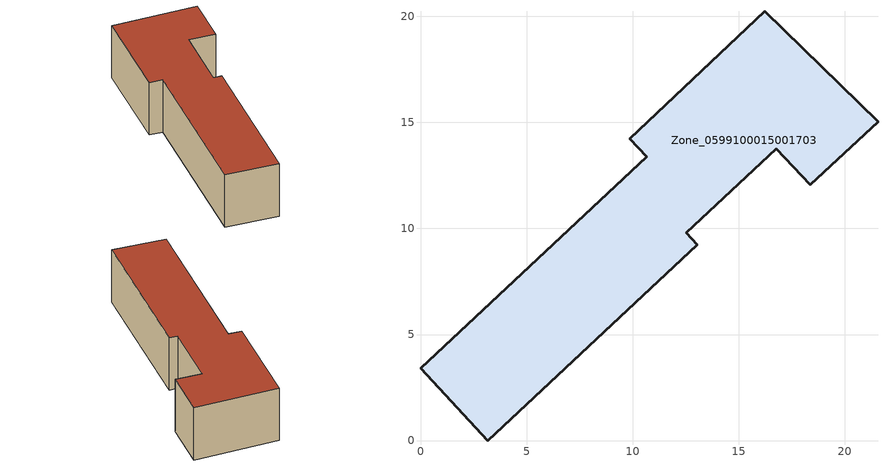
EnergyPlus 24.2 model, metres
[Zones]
Zone_0599100015001703
 floor ground (C_G): 18.37,12.05 16.78,13.75 12.54,9.79 13.05,9.24 3.17,0 0,3.4 10.67,13.37 9.87,14.23 16.24,20.23 21.57,15.04 z0.15
 wall outside (C_F): 16.78,13.75 18.37,12.05 21.57,15.04 16.24,20.23 9.87,14.23 10.67,13.37 0,3.4 3.17,0 13.05,9.24 12.54,9.79 16.78,13.75 z0.15:5.19
 roof outside (C_R): 3.17,0 13.05,9.24 12.54,9.79 16.78,13.75 18.37,12.05 21.57,15.04 16.24,20.23 9.87,14.23 10.67,13.37 0,3.4 z5.19
[BUILDING]
Pand.0599100015001703: North Axis=0; Terrain=City; Loads Convergence Tolerance Value=0.04; Temperature Convergence Tolerance Value=0.4; Solar Distribution=FullExterior; Maximum Number of Warmup Days=25; Minimum Number of Warmup Days=1
[Site:Location]
Rotterdam.The.Hague.AP_ZH_NLD Design_Conditions: Latitude=51.96; Longitude=4.45; Time Zone=1; Elevation=-4.5
[SITE:GROUNDTEMPERATURE:BUILDINGSURFACE]
18, 18, 18, 18, 18, 18, 18, 18, 18, 18, 18, 18
[MATERIAL] Thermal Absorptance=0.9; Solar Absorptance=0.7; Visible Absorptance=0.7
Name | Roughness | Thickness | Conductivity | Density | Specific Heat
G.D.1975-1991 | MediumSmooth | 0.15 | 0.288461 | 540 | 1210
F.D.1975-1991 | Rough | 0.3 | 0.230769 | 1920 | 840
R.D.1975-1991 | MediumRough | 0.2 | 0.153846 | 1500 | 1000
[CONSTRUCTION]
C_G: G.D.1975-1991
C_F: F.D.1975-1991
C_R: R.D.1975-1991
[ZONE]
Zone_0599100015001703: Type=1; Multiplier=1; Ceiling Height=Autocalculate; Volume=Autocalculate; Floor Area=autocalculate; Part of Total Floor Area=Yes
[ZONEINFILTRATION:DESIGNFLOWRATE]
Infil_Zone_0599100015001703: Zone or ZoneList or Space or SpaceList=Zone_0599100015001703; Schedule=AlwaysOn; Design Flow Rate Calculation Method=Flow/Area; Flow Rate per Floor Area=0.0042; Constant Term Coefficient=1; Temperature Term Coefficient=0; Velocity Term Coefficient=0; Velocity Squared Term Coefficient=0
[HVACTEMPLATE:ZONE:IDEALLOADSAIRSYSTEM]
Zone_0599100015001703: Maximum Heating Supply Air Temperature=50; Minimum Cooling Supply Air Temperature=13; Maximum Heating Supply Air Humidity Ratio=0.0156; Minimum Cooling Supply Air Humidity Ratio=0.0077; Heating Limit=NoLimit; Cooling Limit=NoLimit; Dehumidification Control Type=ConstantSensibleHeatRatio; Cooling Sensible Heat Ratio=0.7; Dehumidification Setpoint=60; Humidification Control Type=None; Humidification Setpoint=30; Outdoor Air Method=None; Outdoor Air Flow Rate per Person=0.00944; Outdoor Air Flow Rate per Zone Floor Area=0; Outdoor Air Flow Rate per Zone=0; Demand Controlled Ventilation Type=None; Outdoor Air Economizer Type=NoEconomizer; Heat Recovery Type=None; Sensible Heat Recovery Effectiveness=0.7; Latent Heat Recovery Effectiveness=0.65
[ZONECONTROL:THERMOSTAT]
ThermostatControl_Zone_0599100015001703: Zone or ZoneList=Zone_0599100015001703; Control Type Schedule=DualSetpointControlType; Control 1=Thermostat_Zone_0599100015001703; Temperature Difference Between Cutout And Setpoint=0
[THERMOSTATSETPOINT:DUALSETPOINT]
Thermostat_Zone_0599100015001703: Heating Setpoint Temperature Schedule=HeatingSetpoint_Zone_0599100015001703; Cooling Setpoint Temperature Schedule=CoolingSetpoint_Zone_0599100015001703
[SCHEDULE:COMPACT]
HeatingSetpoint_Zone_0599100015001703: Through: 12/31, For: AllDays, Until: 24:00, 21
CoolingSetpoint_Zone_0599100015001703: Through: 12/31, For: AllDays, Until: 24:00, 24
DualSetpointControlType: Through: 12/31, For: AllDays, Until: 24:00, 4
AlwaysOn: Through: 12/31, For: AllDays, Until: 24:00, 1
